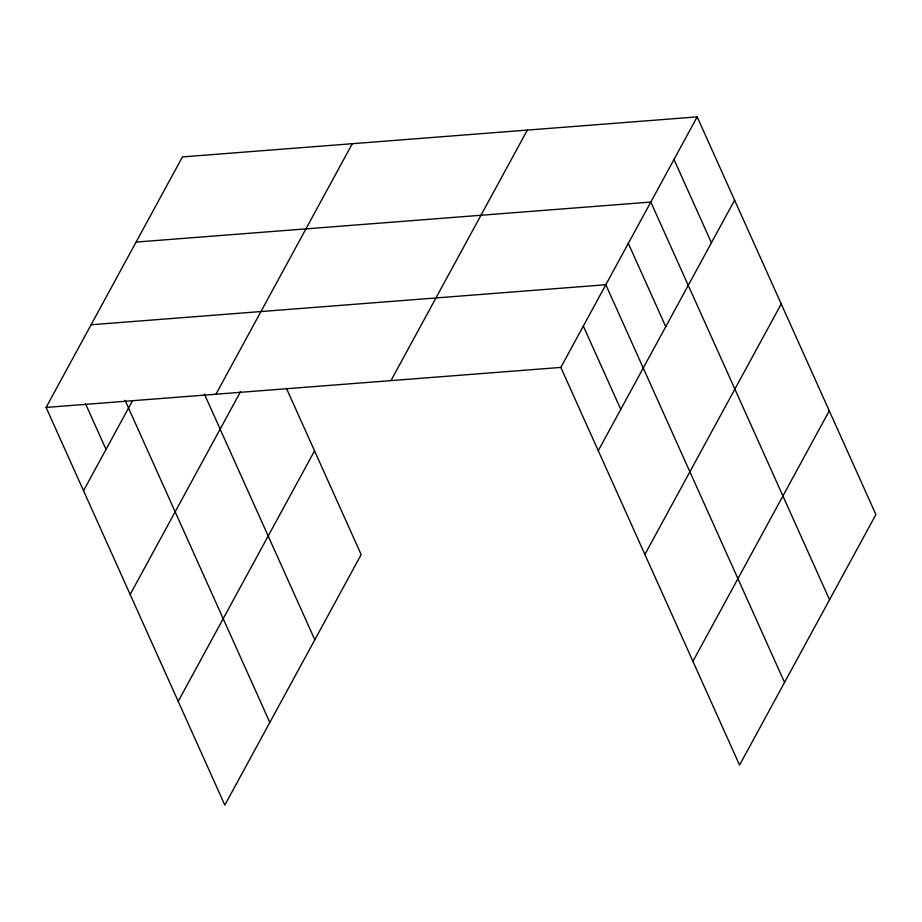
<?xml version="1.0" encoding="UTF-8"?>
<svg xmlns="http://www.w3.org/2000/svg" width="922" height="922" viewBox="0 0 922 922"><rect width="100%" height="100%" fill="white"/><g stroke="black" fill="none" stroke-linecap="round" stroke-linejoin="round"><path stroke-width="1.38" d="M286.419 388.266L361.17 554.595L224.83 805.125L46.1 407.432L182.441 156.913L697.17 116.875L875.9 514.568L739.559 765.087L560.83 367.405L697.17 116.875M83.533 490.735L132.618 400.54M215.955 394.224L352.308 143.694M130.163 594.483L240.596 391.55M178.2 701.377L314.54 450.846M390.963 380.613L527.315 130.094M598.263 450.697L734.604 200.178M644.893 554.456L781.234 303.926M692.929 661.339L829.27 410.82M136.087 242.083L650.817 202.056L829.546 599.738M91.094 324.763L605.823 284.737L784.553 682.418M46.1 407.432L560.83 367.405M673.994 159.471L711.427 242.763M628.32 243.396L665.753 326.688M583.326 326.077L620.76 409.368M204.407 394.109L314.817 639.776M125.023 400.252L269.823 722.445M85.562 403.836L106.03 449.394"/></g></svg>
